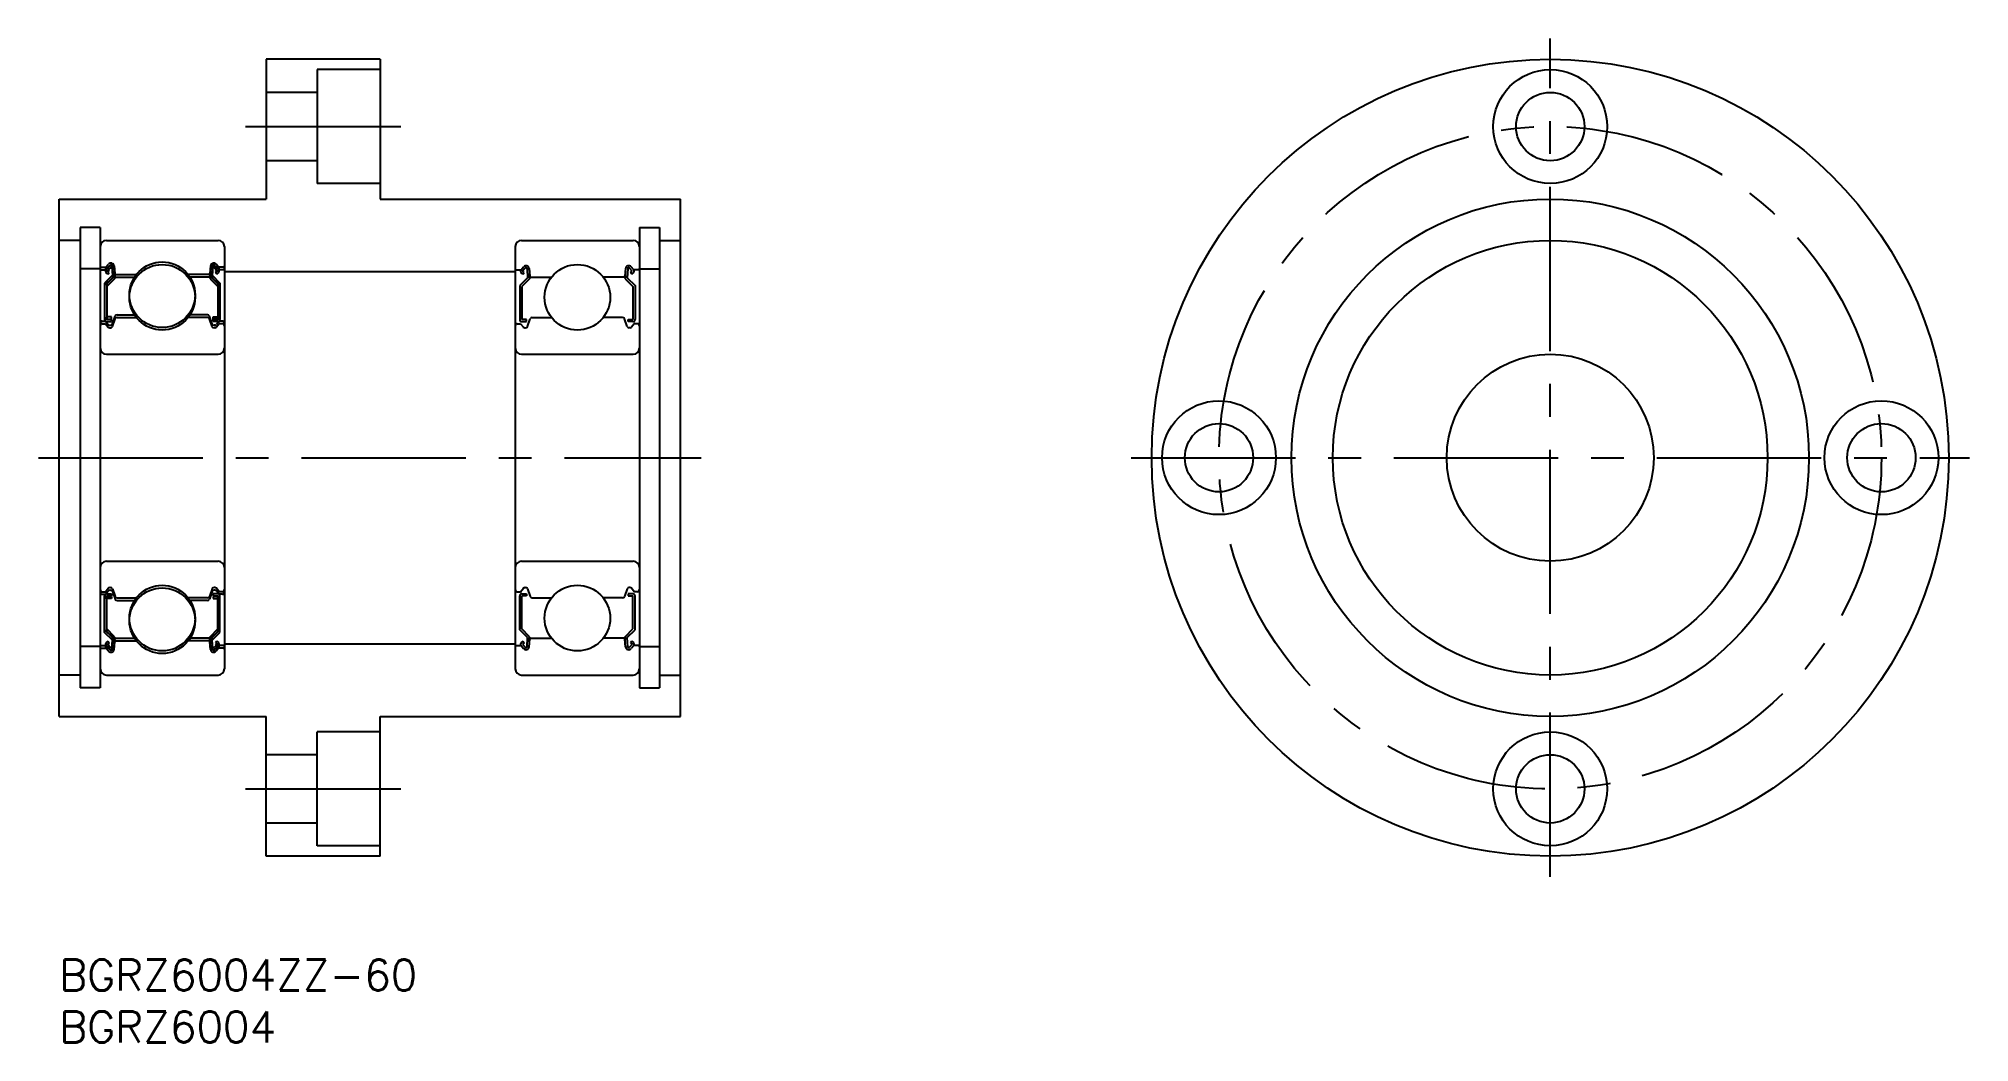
# Model space of a CAD drawing. Extents: x -2 to 185, y -8 to 89.
import ezdxf

# ---------------------------------------------------------------- set-up
doc = ezdxf.new("R2010")
doc.units = 0
doc.header["$LTSCALE"] = 0.5
doc.linetypes.add('CENTER', pattern=[50.8, 31.75, -6.35, 6.35, -6.35])
for name, color, linetype in [('MSM_CENTER', 1, 'CENTER'), ('MSM_CONTINUOUS', 7, 'CONTINUOUS'), ('MSM_PART_NUMBER', 7, 'CONTINUOUS')]:
    doc.layers.add(name, color=color, linetype=linetype)
doc.styles.get("Standard").update_dxf_attribs({"font": 'txt.shx', "height": 3, "bigfont": 'bigfont.shx'})

# ---------------------------------------------------------------- blocks, each defined once
blk = doc.blocks.new('*U2')
at = {"layer": 'MSM_PART_NUMBER'}
blk.add_text('BGRZ6004ZZ-60', height=3, dxfattribs=at).set_placement((0, -3))
blk = doc.blocks.new('*U3')
at = {"layer": 'MSM_PART_NUMBER'}
blk.add_text('BGRZ6004', height=3, dxfattribs=at).set_placement((0, -8))

msp = doc.modelspace()

# ---------------------------------------------------------------- linework, layer by layer
at = {"layer": 'MSM_CENTER'}
for p, q in [((144.04, 8), (144.04, 89)), ((18, 80.5), (33, 80.5)), ((-2, 48.5), (62, 48.5)), ((103.54, 48.5), (184.54, 48.5)), ((18, 16.5), (33, 16.5))]:
    msp.add_line(p, q, dxfattribs=at)
msp.add_circle((144.04, 48.5), 32, dxfattribs=at)
at = {"layer": 'MSM_CONTINUOUS'}
for p, q in [((20, 87), (20, 73.5)), ((31, 87), (20, 87)), ((24.9, 86), (24.9, 75)), ((31, 86), (24.9, 86)), ((28.25, 87), (28.25, 87)), ((31, 87), (31, 73.5)), ((24.9, 83.8), (20, 83.8)), ((24.9, 77.2), (20, 77.2)), ((31, 75), (24.9, 75)), ((0, 23.5), (0, 73.5)), ((0, 73.5), (20, 73.5)), ((31, 73.5), (60, 73.5)), ((60, 23.5), (60, 73.5)), ((2, 69.5), (0, 69.5)), ((2, 70.75), (2, 26.25)), ((3.95, 70.75), (2, 70.75)), ((3.95, 70.75), (3.95, 26.25)), ((4.55, 69.5), (15.35, 69.5)), ((4.55, 69.5), (15.35, 69.5)), ((44.65, 69.5), (55.45, 69.5)), ((56.05, 70.75), (56.05, 26.25)), ((56.05, 70.75), (58, 70.75)), ((58, 70.75), (58, 26.25)), ((58, 69.5), (60, 69.5)), ((4.51, 66.9), (4.76, 67.2)), ((15.39, 66.9), (15.14, 67.2)), ((15.95, 68.9), (15.95, 28.1)), ((15.95, 68.9), (15.95, 28.1)), ((44.05, 68.9), (44.05, 28.1)), ((3.95, 66.75), (2, 66.75)), ((4.05, 66.9), (4.51, 66.9)), ((4.05, 66.65), (4.51, 66.65)), ((5.13, 66.13), (4.38, 65.38)), ((5.13, 65.88), (4.38, 65.13)), ((4.38, 65.38), (4.38, 62.1)), ((4.51, 66.65), (4.76, 66.95)), ((4.69, 66.49), (4.53, 66.62)), ((4.69, 66.24), (4.53, 66.37)), ((5.33, 66.05), (4.58, 65.3)), ((5.33, 65.8), (4.58, 65.05)), ((4.58, 65.3), (4.58, 62.1)), ((4.66, 66.77), (4.91, 67.07)), ((4.66, 66.52), (4.91, 66.82)), ((4.82, 66.64), (4.66, 66.77)), ((4.82, 66.39), (4.66, 66.52)), ((4.69, 66.49), (4.82, 66.64)), ((4.69, 66.24), (4.82, 66.39)), ((5.09, 67.01), (5.13, 66.13)), ((5.09, 66.76), (5.13, 65.88)), ((5.29, 67.03), (5.35, 66.29)), ((5.29, 66.78), (5.35, 66.04)), ((5.33, 66.52), (5.33, 66.05)), ((5.33, 66.27), (5.33, 65.8)), ((5.45, 66.2), (7.44, 66.2)), ((5.45, 65.95), (7.44, 65.95)), ((14.45, 66.2), (12.46, 66.2)), ((14.45, 65.95), (12.46, 65.95)), ((14.61, 67.03), (14.55, 66.29)), ((14.61, 66.78), (14.55, 66.04)), ((14.57, 66.52), (14.57, 66.05)), ((14.57, 66.27), (14.57, 65.8)), ((14.57, 66.05), (15.32, 65.3)), ((14.57, 65.8), (15.32, 65.05)), ((14.81, 67.01), (14.77, 66.13)), ((14.81, 66.76), (14.77, 65.88)), ((14.77, 66.13), (15.52, 65.38)), ((14.77, 65.88), (15.52, 65.13)), ((15.24, 66.77), (14.99, 67.07)), ((15.24, 66.52), (14.99, 66.82)), ((15.08, 66.64), (15.24, 66.77)), ((15.21, 66.49), (15.08, 66.64)), ((15.08, 66.39), (15.24, 66.52)), ((15.21, 66.24), (15.08, 66.39)), ((15.39, 66.65), (15.14, 66.95)), ((15.21, 66.49), (15.37, 66.62)), ((15.21, 66.24), (15.37, 66.37)), ((15.32, 65.3), (15.32, 62.1)), ((15.85, 66.9), (15.39, 66.9)), ((15.85, 66.65), (15.39, 66.65)), ((15.52, 65.38), (15.52, 62.1)), ((15.95, 66.5), (44.05, 66.5)), ((44.15, 66.65), (44.61, 66.65)), ((45.23, 65.88), (44.48, 65.13)), ((44.61, 66.65), (44.86, 66.95)), ((44.79, 66.24), (44.63, 66.37)), ((45.43, 65.8), (44.68, 65.05)), ((44.76, 66.52), (45.01, 66.82)), ((44.92, 66.39), (44.76, 66.52)), ((44.79, 66.24), (44.92, 66.39)), ((45.19, 66.76), (45.23, 65.88)), ((45.39, 66.78), (45.45, 66.04)), ((45.43, 66.27), (45.43, 65.8)), ((45.55, 65.95), (47.54, 65.95)), ((54.55, 65.95), (52.56, 65.95)), ((54.71, 66.78), (54.65, 66.04)), ((54.67, 66.27), (54.67, 65.8)), ((54.67, 65.8), (55.42, 65.05)), ((54.91, 66.76), (54.87, 65.88)), ((54.87, 65.88), (55.62, 65.13)), ((55.34, 66.52), (55.09, 66.82)), ((55.18, 66.39), (55.34, 66.52)), ((55.31, 66.24), (55.18, 66.39)), ((55.49, 66.65), (55.24, 66.95)), ((55.31, 66.24), (55.47, 66.37)), ((55.95, 66.65), (55.49, 66.65)), ((56.05, 66.75), (58, 66.75)), ((4.38, 65.13), (4.38, 61.85)), ((4.58, 65.05), (4.58, 61.85)), ((15.32, 65.05), (15.32, 61.85)), ((15.52, 65.13), (15.52, 61.85)), ((44.48, 65.13), (44.48, 61.85)), ((44.68, 65.05), (44.68, 61.85)), ((55.42, 65.05), (55.42, 61.85)), ((55.62, 65.13), (55.62, 61.85)), ((4.15, 61.7), (4.45, 61.7)), ((4.45, 61.7), (4.73, 61.37)), ((5.03, 62.1), (4.58, 62.1)), ((4.58, 61.9), (5.03, 61.9)), ((5.03, 61.85), (4.58, 61.85)), ((4.58, 61.65), (5.03, 61.65)), ((5.03, 61.9), (5.03, 62.1)), ((5.03, 61.65), (5.03, 61.85)), ((5.13, 61.43), (5.4, 62.17)), ((5.13, 61.18), (5.4, 61.92)), ((5.59, 62.3), (7.44, 62.3)), ((5.59, 62.05), (7.44, 62.05)), ((14.31, 62.3), (12.46, 62.3)), ((14.31, 62.05), (12.46, 62.05)), ((14.77, 61.43), (14.5, 62.17)), ((14.77, 61.18), (14.5, 61.92)), ((14.87, 61.9), (14.87, 62.1)), ((14.87, 62.1), (15.32, 62.1)), ((15.32, 61.9), (14.87, 61.9)), ((14.87, 61.85), (15.32, 61.85)), ((14.87, 61.65), (14.87, 61.85)), ((15.32, 61.65), (14.87, 61.65)), ((15.45, 61.7), (15.17, 61.37)), ((15.75, 61.7), (15.45, 61.7)), ((45.13, 61.85), (44.68, 61.85)), ((44.68, 61.65), (45.13, 61.65)), ((45.13, 61.65), (45.13, 61.85)), ((45.23, 61.18), (45.5, 61.92)), ((45.69, 62.05), (47.54, 62.05)), ((54.41, 62.05), (52.56, 62.05)), ((54.87, 61.18), (54.6, 61.92)), ((54.97, 61.85), (55.42, 61.85)), ((54.97, 61.65), (54.97, 61.85)), ((55.42, 61.65), (54.97, 61.65)), ((4.15, 61.45), (4.45, 61.45)), ((4.45, 61.45), (4.73, 61.12)), ((4.88, 61.3), (4.94, 61.3)), ((4.88, 61.05), (4.94, 61.05)), ((15.02, 61.3), (14.96, 61.3)), ((15.02, 61.05), (14.96, 61.05)), ((15.45, 61.45), (15.17, 61.12)), ((15.75, 61.45), (15.45, 61.45)), ((44.25, 61.45), (44.55, 61.45)), ((44.55, 61.45), (44.83, 61.12)), ((44.98, 61.05), (45.04, 61.05)), ((55.12, 61.05), (55.06, 61.05)), ((55.55, 61.45), (55.27, 61.12)), ((55.85, 61.45), (55.55, 61.45)), ((4.55, 58.5), (15.35, 58.5)), ((4.55, 58.5), (15.35, 58.5)), ((44.65, 58.5), (55.45, 58.5)), ((4.55, 38.5), (15.35, 38.5)), ((4.55, 38.5), (15.35, 38.5)), ((44.65, 38.5), (55.45, 38.5)), ((4.15, 35.55), (4.45, 35.55)), ((4.45, 35.55), (4.73, 35.88)), ((4.45, 35.3), (4.73, 35.63)), ((4.88, 35.95), (4.94, 35.95)), ((4.88, 35.7), (4.94, 35.7)), ((5.13, 35.82), (5.4, 35.08)), ((5.13, 35.57), (5.4, 34.83)), ((14.77, 35.82), (14.5, 35.08)), ((14.77, 35.57), (14.5, 34.83)), ((15.02, 35.95), (14.96, 35.95)), ((15.02, 35.7), (14.96, 35.7)), ((15.45, 35.55), (15.17, 35.88)), ((15.45, 35.3), (15.17, 35.63)), ((15.75, 35.55), (15.45, 35.55)), ((44.25, 35.55), (44.55, 35.55)), ((44.55, 35.55), (44.83, 35.88)), ((44.98, 35.95), (45.04, 35.95)), ((45.23, 35.82), (45.5, 35.08)), ((54.87, 35.82), (54.6, 35.08)), ((55.12, 35.95), (55.06, 35.95)), ((55.55, 35.55), (55.27, 35.88)), ((55.85, 35.55), (55.55, 35.55)), ((4.15, 35.3), (4.45, 35.3)), ((4.38, 31.87), (4.38, 35.15)), ((4.38, 31.62), (4.38, 34.9)), ((4.58, 35.35), (5.03, 35.35)), ((4.58, 31.95), (4.58, 35.15)), ((5.03, 35.15), (4.58, 35.15)), ((4.58, 35.1), (5.03, 35.1)), ((4.58, 31.7), (4.58, 34.9)), ((5.03, 34.9), (4.58, 34.9)), ((5.03, 35.35), (5.03, 35.15)), ((5.03, 35.1), (5.03, 34.9)), ((5.59, 34.95), (7.44, 34.95)), ((5.59, 34.7), (7.44, 34.7)), ((14.31, 34.95), (12.46, 34.95)), ((14.31, 34.7), (12.46, 34.7)), ((14.87, 35.35), (14.87, 35.15)), ((15.32, 35.35), (14.87, 35.35)), ((14.87, 35.15), (15.32, 35.15)), ((14.87, 35.1), (14.87, 34.9)), ((15.32, 35.1), (14.87, 35.1)), ((14.87, 34.9), (15.32, 34.9)), ((15.32, 31.95), (15.32, 35.15)), ((15.32, 31.7), (15.32, 34.9)), ((15.75, 35.3), (15.45, 35.3)), ((15.52, 31.87), (15.52, 35.15)), ((15.52, 31.62), (15.52, 34.9)), ((44.48, 31.87), (44.48, 35.15)), ((44.68, 35.35), (45.13, 35.35)), ((44.68, 31.95), (44.68, 35.15)), ((45.13, 35.15), (44.68, 35.15)), ((45.13, 35.35), (45.13, 35.15)), ((45.69, 34.95), (47.54, 34.95)), ((54.41, 34.95), (52.56, 34.95)), ((54.97, 35.35), (54.97, 35.15)), ((55.42, 35.35), (54.97, 35.35)), ((54.97, 35.15), (55.42, 35.15)), ((55.42, 31.95), (55.42, 35.15)), ((55.62, 31.87), (55.62, 35.15)), ((5.13, 31.12), (4.38, 31.87)), ((5.33, 31.2), (4.58, 31.95)), ((14.57, 31.2), (15.32, 31.95)), ((14.77, 31.12), (15.52, 31.87)), ((45.23, 31.12), (44.48, 31.87)), ((45.43, 31.2), (44.68, 31.95)), ((54.67, 31.2), (55.42, 31.95)), ((54.87, 31.12), (55.62, 31.87)), ((3.95, 30.25), (2, 30.25)), ((4.05, 30.35), (4.51, 30.35)), ((4.05, 30.1), (4.51, 30.1)), ((5.13, 30.87), (4.38, 31.62)), ((4.51, 30.35), (4.76, 30.05)), ((4.51, 30.1), (4.76, 29.8)), ((4.69, 30.76), (4.53, 30.63)), ((4.69, 30.51), (4.53, 30.38)), ((5.33, 30.95), (4.58, 31.7)), ((4.82, 30.61), (4.66, 30.48)), ((4.66, 30.48), (4.91, 30.18)), ((4.82, 30.36), (4.66, 30.23)), ((4.66, 30.23), (4.91, 29.93)), ((4.69, 30.76), (4.82, 30.61)), ((4.69, 30.51), (4.82, 30.36)), ((5.09, 30.24), (5.13, 31.12)), ((5.09, 29.99), (5.13, 30.87)), ((5.29, 30.22), (5.35, 30.96)), ((5.29, 29.97), (5.35, 30.71)), ((5.33, 30.73), (5.33, 31.2)), ((5.33, 30.48), (5.33, 30.95)), ((5.45, 31.05), (7.44, 31.05)), ((5.45, 30.8), (7.44, 30.8)), ((14.45, 31.05), (12.46, 31.05)), ((14.45, 30.8), (12.46, 30.8)), ((14.61, 30.22), (14.55, 30.96)), ((14.61, 29.97), (14.55, 30.71)), ((14.57, 30.95), (15.32, 31.7)), ((14.57, 30.73), (14.57, 31.2)), ((14.57, 30.48), (14.57, 30.95)), ((14.77, 30.87), (15.52, 31.62)), ((14.81, 30.24), (14.77, 31.12)), ((14.81, 29.99), (14.77, 30.87)), ((15.24, 30.48), (14.99, 30.18)), ((15.24, 30.23), (14.99, 29.93)), ((15.21, 30.76), (15.08, 30.61)), ((15.08, 30.61), (15.24, 30.48)), ((15.21, 30.51), (15.08, 30.36)), ((15.08, 30.36), (15.24, 30.23)), ((15.39, 30.35), (15.14, 30.05)), ((15.39, 30.1), (15.14, 29.8)), ((15.21, 30.76), (15.37, 30.63)), ((15.21, 30.51), (15.37, 30.38)), ((15.85, 30.35), (15.39, 30.35)), ((15.85, 30.1), (15.39, 30.1)), ((15.95, 30.5), (44.05, 30.5)), ((44.15, 30.35), (44.61, 30.35)), ((44.61, 30.35), (44.86, 30.05)), ((44.79, 30.76), (44.63, 30.63)), ((44.92, 30.61), (44.76, 30.48)), ((44.76, 30.48), (45.01, 30.18)), ((44.79, 30.76), (44.92, 30.61)), ((45.19, 30.24), (45.23, 31.12)), ((45.39, 30.22), (45.45, 30.96)), ((45.43, 30.73), (45.43, 31.2)), ((45.55, 31.05), (47.54, 31.05)), ((54.55, 31.05), (52.56, 31.05)), ((54.71, 30.22), (54.65, 30.96)), ((54.67, 30.73), (54.67, 31.2)), ((54.91, 30.24), (54.87, 31.12)), ((55.34, 30.48), (55.09, 30.18)), ((55.31, 30.76), (55.18, 30.61)), ((55.18, 30.61), (55.34, 30.48)), ((55.49, 30.35), (55.24, 30.05)), ((55.31, 30.76), (55.47, 30.63)), ((55.95, 30.35), (55.49, 30.35)), ((56.05, 30.25), (58, 30.25)), ((2, 27.5), (0, 27.5)), ((3.95, 26.25), (2, 26.25)), ((4.55, 27.5), (15.35, 27.5)), ((4.55, 27.5), (15.35, 27.5)), ((7.45, 27.5), (7.45, 27.5)), ((7.45, 27.5), (7.45, 27.5)), ((9.95, 27.5), (9.95, 27.5)), ((44.65, 27.5), (55.45, 27.5)), ((47.55, 27.5), (47.55, 27.5)), ((50.05, 27.5), (50.05, 27.5)), ((56.05, 26.25), (58, 26.25)), ((58, 27.5), (60, 27.5)), ((0, 23.5), (20, 23.5)), ((20, 10), (20, 23.5)), ((31, 23.5), (60, 23.5)), ((31, 10), (31, 23.5)), ((24.9, 11), (24.9, 22)), ((31, 22), (24.9, 22)), ((24.9, 19.8), (20, 19.8)), ((24.9, 13.2), (20, 13.2)), ((31, 10), (20, 10)), ((31, 11), (24.9, 11))]:
    msp.add_line(p, q, dxfattribs=at)
for centre, radius in [((144.04, 48.5), 38.5), ((144.04, 80.5), 5.5), ((144.04, 80.5), 3.3), ((144.04, 48.5), 25), ((144.04, 48.5), 21), ((9.95, 64.25), 3.17), ((9.95, 64), 3.17), ((50.05, 64), 3.17), ((144.04, 48.5), 10), ((112.04, 48.5), 5.5), ((176.04, 48.5), 5.5), ((112.04, 48.5), 3.3), ((176.04, 48.5), 3.3), ((9.95, 33), 3.17), ((9.95, 32.75), 3.17), ((50.05, 33), 3.17), ((144.04, 16.5), 5.5), ((144.04, 16.5), 3.3)]:
    msp.add_circle(centre, radius, dxfattribs=at)
for centre, radius, start, end in [((4.55, 68.9), 0.6, 90, 180), ((4.55, 68.9), 0.6, 90, 180), ((15.35, 68.9), 0.6, 0, 90), ((15.35, 68.9), 0.6, 0, 90), ((44.65, 68.9), 0.6, 90, 180), ((55.45, 68.9), 0.6, 0, 90), ((4.99, 67), 0.3, 4.9967, 140.002), ((14.91, 67), 0.3, 39.998, 175.0033), ((4.05, 67), 0.1, 180, 270), ((4.05, 66.75), 0.1, 180, 270), ((4.66, 66.77), 0.2, 140.002, 230.0826), ((4.66, 66.52), 0.2, 140.002, 230.0826), ((4.99, 66.75), 0.3, 4.9967, 140.002), ((4.99, 67), 0.1, 2.8198, 140.0002), ((4.99, 66.75), 0.1, 2.8198, 140.0002), ((5.45, 66.3), 0.1, 184.9967, 270), ((5.45, 66.05), 0.1, 184.9967, 270), ((14.45, 66.3), 0.1, 270, 355.0033), ((14.45, 66.05), 0.1, 270, 355.0033), ((14.91, 66.75), 0.3, 39.998, 175.0033), ((14.91, 67), 0.1, 39.9998, 177.1802), ((14.91, 66.75), 0.1, 39.9998, 177.1802), ((15.24, 66.77), 0.2, 309.9174, 39.998), ((15.24, 66.52), 0.2, 309.9174, 39.998), ((15.85, 67), 0.1, 270, 0), ((15.85, 66.75), 0.1, 270, 0), ((44.15, 66.75), 0.1, 180, 270), ((44.76, 66.52), 0.2, 140.002, 230.0826), ((45.09, 66.75), 0.3, 4.9967, 140.002), ((45.09, 66.75), 0.1, 2.8198, 140.0002), ((45.55, 66.05), 0.1, 184.9967, 270), ((54.55, 66.05), 0.1, 270, 355.0033), ((55.01, 66.75), 0.3, 39.998, 175.0033), ((55.01, 66.75), 0.1, 39.9998, 177.1802), ((55.34, 66.52), 0.2, 309.9174, 39.998), ((55.95, 66.75), 0.1, 270, 0), ((4.15, 61.5), 0.2, 90, 180), ((4.58, 62.1), 0.2, 180, 270), ((4.58, 61.85), 0.2, 180, 270), ((5.59, 62.1), 0.2, 90, 159.9914), ((5.59, 61.85), 0.2, 90, 159.9914), ((14.31, 62.1), 0.2, 20.0086, 90), ((14.31, 61.85), 0.2, 20.0086, 90), ((15.32, 62.1), 0.2, 270, 0), ((15.32, 61.85), 0.2, 270, 0), ((15.75, 61.5), 0.2, 0, 90), ((44.68, 61.85), 0.2, 180, 270), ((45.69, 61.85), 0.2, 90, 159.9914), ((54.41, 61.85), 0.2, 20.0086, 90), ((55.42, 61.85), 0.2, 270, 0), ((4.15, 61.25), 0.2, 90, 180), ((4.88, 61.5), 0.2, 219.9945, 270), ((4.88, 61.25), 0.2, 219.9945, 270), ((4.94, 61.5), 0.2, 270, 339.9914), ((4.94, 61.25), 0.2, 270, 339.9914), ((14.96, 61.5), 0.2, 200.0086, 270), ((14.96, 61.25), 0.2, 200.0086, 270), ((15.02, 61.5), 0.2, 270, 320.0055), ((15.02, 61.25), 0.2, 270, 320.0055), ((15.75, 61.25), 0.2, 0, 90), ((44.25, 61.25), 0.2, 90, 180), ((44.98, 61.25), 0.2, 219.9945, 270), ((45.04, 61.25), 0.2, 270, 339.9914), ((55.06, 61.25), 0.2, 200.0086, 270), ((55.12, 61.25), 0.2, 270, 320.0055), ((55.85, 61.25), 0.2, 0, 90), ((4.55, 59.1), 0.6, 180, 270), ((4.55, 59.1), 0.6, 180, 270), ((15.35, 59.1), 0.6, 270, 0), ((15.35, 59.1), 0.6, 270, 0), ((44.65, 59.1), 0.6, 180, 270), ((55.45, 59.1), 0.6, 270, 0), ((4.55, 37.9), 0.6, 90, 180), ((4.55, 37.9), 0.6, 90, 180), ((15.35, 37.9), 0.6, 0, 90), ((15.35, 37.9), 0.6, 0, 90), ((44.65, 37.9), 0.6, 90, 180), ((55.45, 37.9), 0.6, 0, 90), ((4.15, 35.75), 0.2, 180, 270), ((4.15, 35.5), 0.2, 180, 270), ((4.88, 35.75), 0.2, 90, 140.0055), ((4.88, 35.5), 0.2, 90, 140.0055), ((4.94, 35.75), 0.2, 20.0086, 90), ((4.94, 35.5), 0.2, 20.0086, 90), ((14.96, 35.75), 0.2, 90, 159.9914), ((14.96, 35.5), 0.2, 90, 159.9914), ((15.02, 35.75), 0.2, 39.9945, 90), ((15.02, 35.5), 0.2, 39.9945, 90), ((15.75, 35.75), 0.2, 270, 0), ((15.75, 35.5), 0.2, 270, 0), ((44.25, 35.75), 0.2, 180, 270), ((44.98, 35.75), 0.2, 90, 140.0055), ((45.04, 35.75), 0.2, 20.0086, 90), ((55.06, 35.75), 0.2, 90, 159.9914), ((55.12, 35.75), 0.2, 39.9945, 90), ((55.85, 35.75), 0.2, 270, 0), ((4.58, 35.15), 0.2, 90, 180), ((4.58, 34.9), 0.2, 90, 180), ((5.59, 35.15), 0.2, 200.0086, 270), ((5.59, 34.9), 0.2, 200.0086, 270), ((14.31, 35.15), 0.2, 270, 339.9914), ((14.31, 34.9), 0.2, 270, 339.9914), ((15.32, 35.15), 0.2, 0, 90), ((15.32, 34.9), 0.2, 0, 90), ((44.68, 35.15), 0.2, 90, 180), ((45.69, 35.15), 0.2, 200.0086, 270), ((54.41, 35.15), 0.2, 270, 339.9914), ((55.42, 35.15), 0.2, 0, 90), ((4.05, 30.25), 0.1, 90, 180), ((4.05, 30), 0.1, 90, 180), ((4.66, 30.48), 0.2, 129.9174, 219.998), ((4.66, 30.23), 0.2, 129.9174, 219.998), ((4.99, 30.25), 0.3, 219.998, 355.0033), ((4.99, 30), 0.3, 219.998, 355.0033), ((4.99, 30.25), 0.1, 219.9998, 357.1802), ((4.99, 30), 0.1, 219.9998, 357.1802), ((5.45, 30.95), 0.1, 90, 175.0033), ((5.45, 30.7), 0.1, 90, 175.0033), ((14.45, 30.95), 0.1, 4.9967, 90), ((14.45, 30.7), 0.1, 4.9967, 90), ((14.91, 30.25), 0.3, 184.9967, 320.002), ((14.91, 30), 0.3, 184.9967, 320.002), ((14.91, 30.25), 0.1, 182.8198, 320.0002), ((14.91, 30), 0.1, 182.8198, 320.0002), ((15.24, 30.48), 0.2, 320.002, 50.0826), ((15.24, 30.23), 0.2, 320.002, 50.0826), ((15.85, 30.25), 0.1, 0, 90), ((15.85, 30), 0.1, 0, 90), ((44.15, 30.25), 0.1, 90, 180), ((44.76, 30.48), 0.2, 129.9174, 219.998), ((45.09, 30.25), 0.3, 219.998, 355.0033), ((45.09, 30.25), 0.1, 219.9998, 357.1802), ((45.55, 30.95), 0.1, 90, 175.0033), ((54.55, 30.95), 0.1, 4.9967, 90), ((55.01, 30.25), 0.3, 184.9967, 320.002), ((55.01, 30.25), 0.1, 182.8198, 320.0002), ((55.34, 30.48), 0.2, 320.002, 50.0826), ((55.95, 30.25), 0.1, 0, 90), ((4.55, 28.1), 0.6, 180, 270), ((4.55, 28.1), 0.6, 180, 270), ((15.35, 28.1), 0.6, 270, 0), ((15.35, 28.1), 0.6, 270, 0), ((44.65, 28.1), 0.6, 180, 270), ((55.45, 28.1), 0.6, 270, 0)]:
    msp.add_arc(centre, radius, start, end, dxfattribs=at)

# ---------------------------------------------------------------- block references
for name in ['*U2', '*U3']:
    msp.add_blockref(name, (0, 0), dxfattribs=at)

doc.saveas('drawing.dxf')
